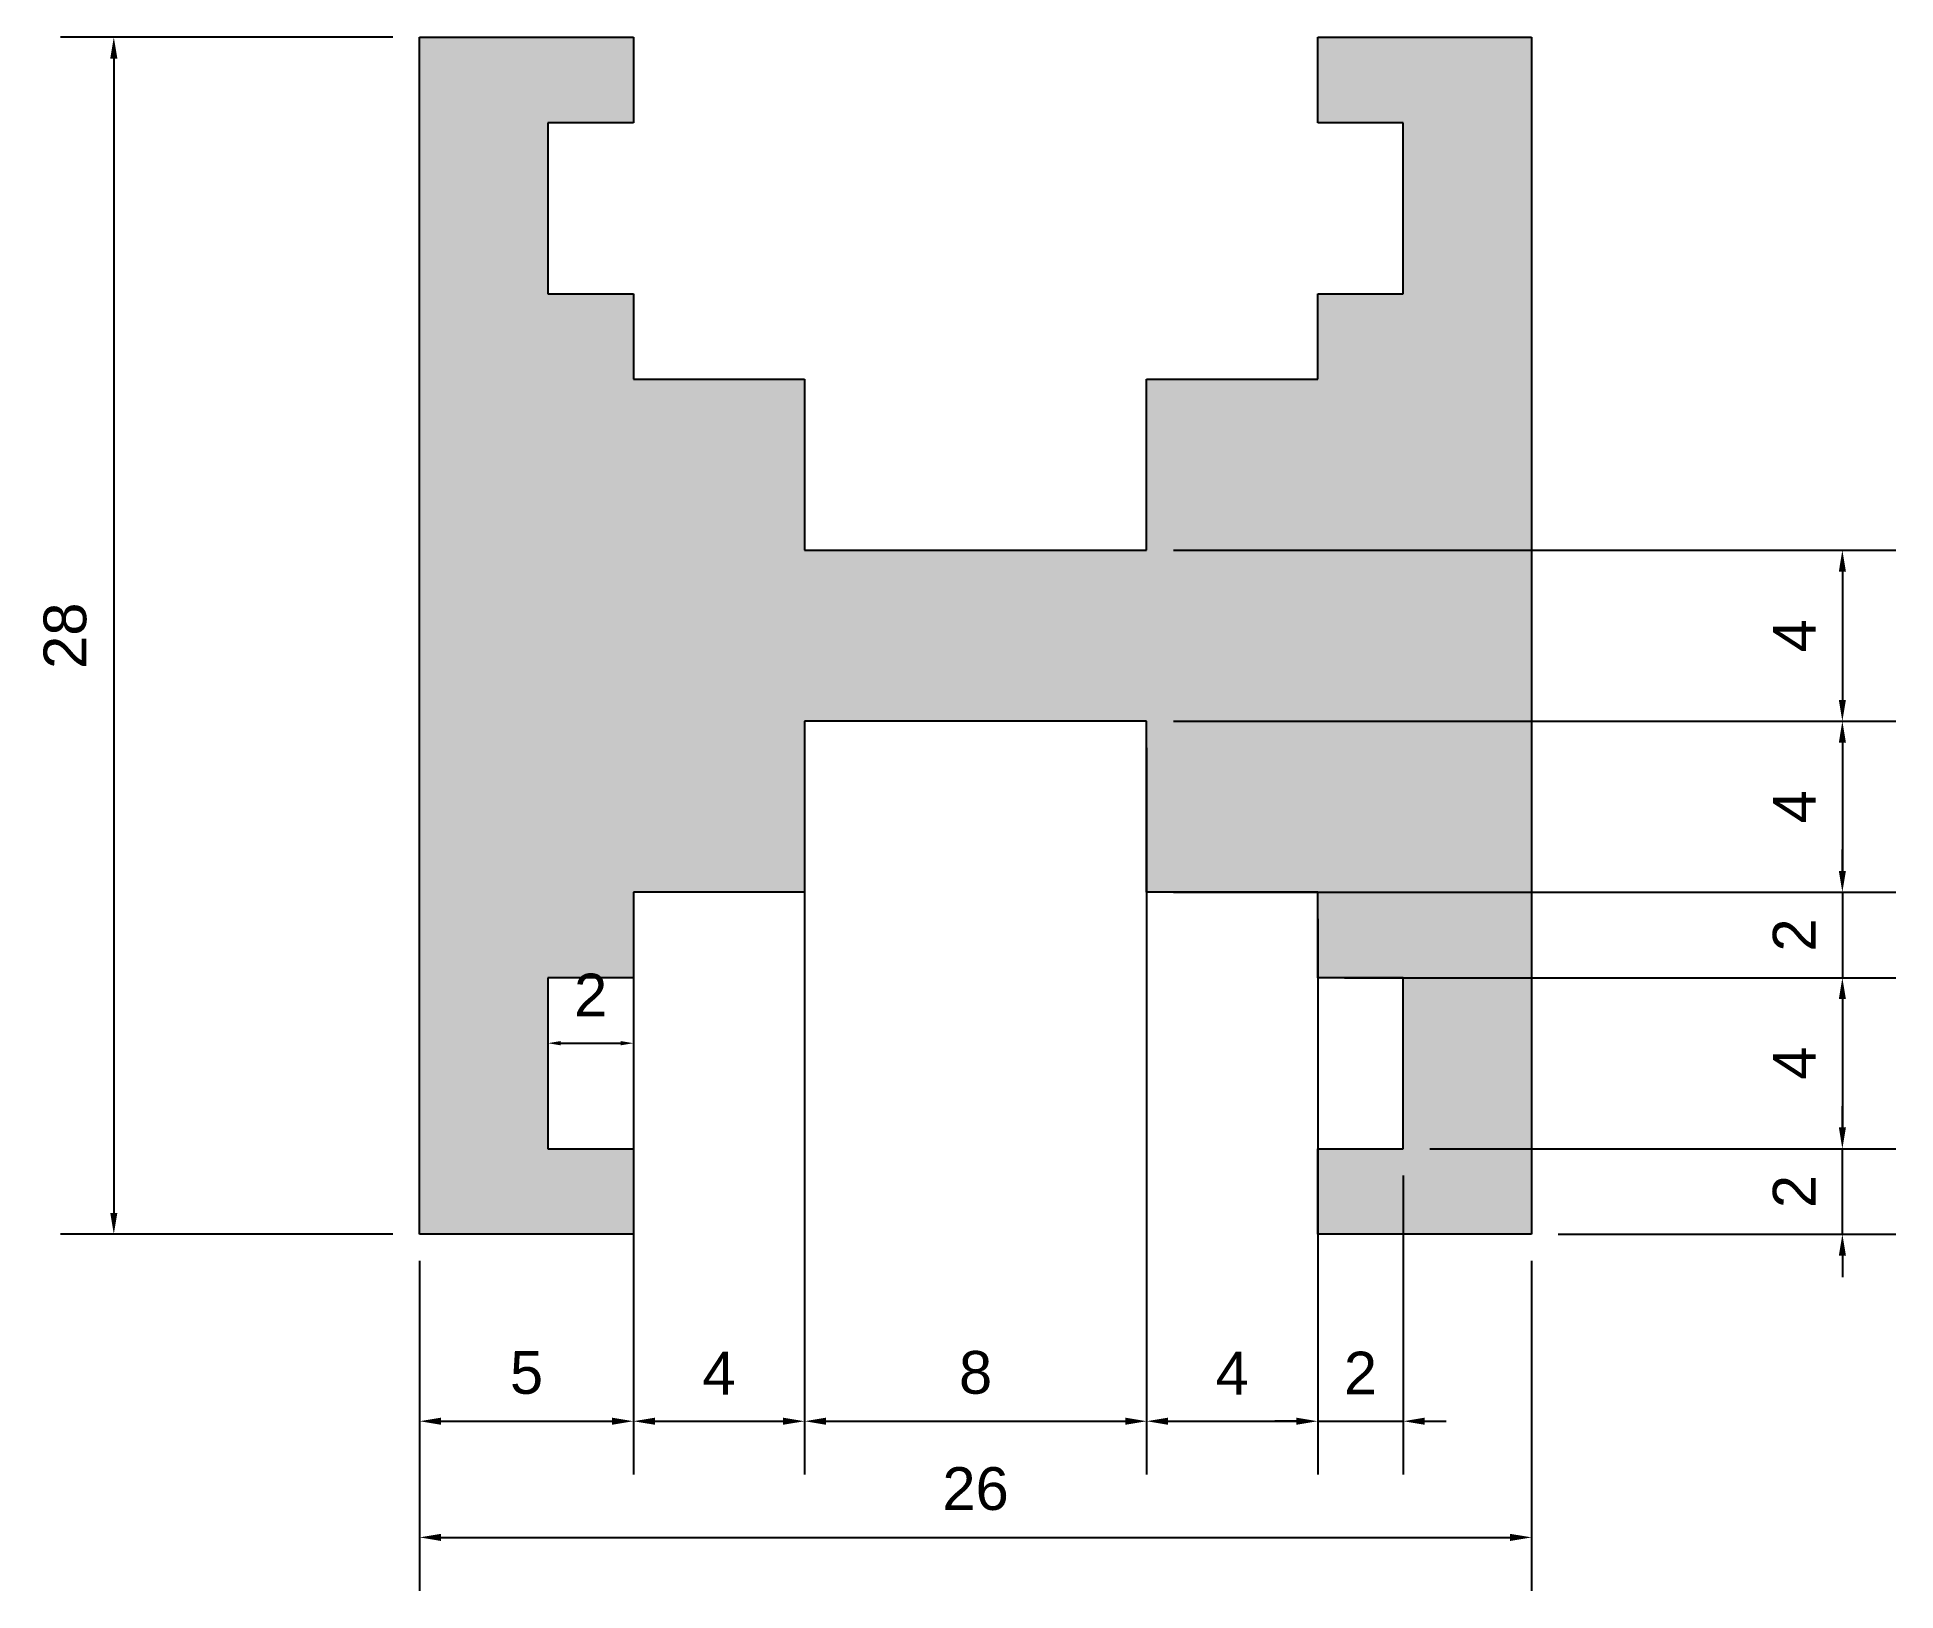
# Model space of a CAD drawing. Header units: millimetres. Extents: x 22 to 65.5, y -2.4 to 34.
import ezdxf

# ---------------------------------------------------------------- set-up
doc = ezdxf.new("R2010")
doc.units = ezdxf.units.MM
doc.styles.get("Standard").update_dxf_attribs({"font": 'arial.ttf'})
doc.dimstyles.new('ISO-25', dxfattribs={"dimtxt": 2.5, "dimasz": 2.5, "dimexe": 1.25, "dimexo": 0.625, "dimtad": 1, "dimtxsty": 'Standard', "dimcen": 2.5, "dimadec": 0, "dimazin": 0, "dimtfac": 1, "dimtmove": 0, "dimatfit": 3, "dimfxl": 1, "dimarcsym": 0})

# ---------------------------------------------------------------- blocks, each defined once
blk = doc.blocks.new('*D2')
at = {"color": 0, "lineweight": -2, "transparency": 16777216}
for p, q in [((30.942, 5.343), (30.942, -2.372)), ((56.942, 5.343), (56.942, -2.372)), ((31.442, -1.122), (56.442, -1.122))]:
    blk.add_line(p, q, dxfattribs=at)
at = {"color": 0, "transparency": 16777216}
for points in [[(31.442, -1.039), (31.442, -1.206), (30.942, -1.122)], [(56.442, -1.039), (56.442, -1.206), (56.942, -1.122)]]:
    blk.add_solid(points, dxfattribs=at)
at = {"layer": 'Defpoints', "color": 0, "transparency": 16777216}
for p in [(30.942, 5.968), (56.942, 5.968), (56.942, -1.122)]:
    blk.add_point(p, dxfattribs=at)
at = {"color": 0, "transparency": 16777216, "insert": (43.942, 0.013), "char_height": 1, "attachment_point": 5}
blk.add_mtext('26', dxfattribs=at)
blk = doc.blocks.new('*D3')
at = {"color": 0, "lineweight": -2, "transparency": 16777216}
for p, q in [((30.317, 33.968), (22.541, 33.968)), ((23.791, 33.468), (23.791, 6.468)), ((30.317, 5.968), (22.541, 5.968))]:
    blk.add_line(p, q, dxfattribs=at)
at = {"color": 0, "transparency": 16777216}
for points in [[(23.708, 33.468), (23.874, 33.468), (23.791, 33.968)], [(23.708, 6.468), (23.874, 6.468), (23.791, 5.968)]]:
    blk.add_solid(points, dxfattribs=at)
at = {"layer": 'Defpoints', "color": 0, "transparency": 16777216}
for p in [(30.942, 33.968), (23.791, 5.968), (30.942, 5.968)]:
    blk.add_point(p, dxfattribs=at)
at = {"color": 0, "transparency": 16777216, "insert": (22.655, 19.968), "char_height": 1, "attachment_point": 5, "rotation": 90}
blk.add_mtext('28', dxfattribs=at)
blk = doc.blocks.new('*D4')
at = {"color": 0, "lineweight": -2, "transparency": 16777216}
for p, q in [((48.567, 21.968), (65.46, 21.968)), ((64.21, 21.468), (64.21, 18.468)), ((48.567, 17.968), (65.46, 17.968))]:
    blk.add_line(p, q, dxfattribs=at)
at = {"color": 0, "transparency": 16777216}
for points in [[(64.127, 21.468), (64.293, 21.468), (64.21, 21.968)], [(64.127, 18.468), (64.293, 18.468), (64.21, 17.968)]]:
    blk.add_solid(points, dxfattribs=at)
at = {"layer": 'Defpoints', "color": 0, "transparency": 16777216}
for p in [(47.942, 21.968), (47.942, 17.968), (64.21, 17.968)]:
    blk.add_point(p, dxfattribs=at)
at = {"color": 0, "transparency": 16777216, "insert": (63.085, 19.968), "char_height": 1, "attachment_point": 5, "rotation": 90}
blk.add_mtext('4', dxfattribs=at)
blk = doc.blocks.new('*D5')
at = {"color": 0, "lineweight": -2, "transparency": 16777216}
for p, q in [((48.567, 17.968), (65.46, 17.968)), ((64.21, 17.468), (64.21, 14.468)), ((48.567, 13.968), (65.46, 13.968))]:
    blk.add_line(p, q, dxfattribs=at)
at = {"color": 0, "transparency": 16777216}
for points in [[(64.127, 17.468), (64.293, 17.468), (64.21, 17.968)], [(64.127, 14.468), (64.293, 14.468), (64.21, 13.968)]]:
    blk.add_solid(points, dxfattribs=at)
at = {"layer": 'Defpoints', "color": 0, "transparency": 16777216}
for p in [(47.942, 17.968), (47.942, 13.968), (64.21, 13.968)]:
    blk.add_point(p, dxfattribs=at)
at = {"color": 0, "transparency": 16777216, "insert": (63.085, 15.968), "char_height": 1, "attachment_point": 5, "rotation": 90}
blk.add_mtext('4', dxfattribs=at)
blk = doc.blocks.new('*D6')
at = {"color": 0, "lineweight": -2, "transparency": 16777216}
for p, q in [((64.21, 14.468), (64.21, 14.968)), ((52.567, 13.968), (65.46, 13.968)), ((64.21, 13.968), (64.21, 11.968)), ((52.567, 11.968), (65.46, 11.968)), ((64.21, 11.468), (64.21, 10.968))]:
    blk.add_line(p, q, dxfattribs=at)
at = {"color": 0, "transparency": 16777216}
for points in [[(64.127, 14.468), (64.293, 14.468), (64.21, 13.968)], [(64.127, 11.468), (64.293, 11.468), (64.21, 11.968)]]:
    blk.add_solid(points, dxfattribs=at)
at = {"layer": 'Defpoints', "color": 0, "transparency": 16777216}
for p in [(51.942, 13.968), (51.942, 11.968), (64.21, 11.968)]:
    blk.add_point(p, dxfattribs=at)
at = {"color": 0, "transparency": 16777216, "insert": (63.083, 12.968), "char_height": 1, "attachment_point": 5, "rotation": 90}
blk.add_mtext('2', dxfattribs=at)
blk = doc.blocks.new('*D7')
at = {"color": 0, "lineweight": -2, "transparency": 16777216}
for p, q in [((54.567, 11.968), (65.46, 11.968)), ((64.21, 11.468), (64.21, 8.468)), ((54.567, 7.968), (65.46, 7.968))]:
    blk.add_line(p, q, dxfattribs=at)
at = {"color": 0, "transparency": 16777216}
for points in [[(64.127, 11.468), (64.293, 11.468), (64.21, 11.968)], [(64.127, 8.468), (64.293, 8.468), (64.21, 7.968)]]:
    blk.add_solid(points, dxfattribs=at)
at = {"layer": 'Defpoints', "color": 0, "transparency": 16777216}
for p in [(53.942, 11.968), (53.942, 7.968), (64.21, 7.968)]:
    blk.add_point(p, dxfattribs=at)
at = {"color": 0, "transparency": 16777216, "insert": (63.085, 9.968), "char_height": 1, "attachment_point": 5, "rotation": 90}
blk.add_mtext('4', dxfattribs=at)
blk = doc.blocks.new('*D8')
at = {"color": 0, "lineweight": -2, "transparency": 16777216}
for p, q in [((64.21, 8.468), (64.21, 8.968)), ((57.567, 7.968), (65.46, 7.968)), ((64.21, 5.968), (64.21, 7.968)), ((57.567, 5.968), (65.46, 5.968)), ((64.21, 5.468), (64.21, 4.968))]:
    blk.add_line(p, q, dxfattribs=at)
at = {"color": 0, "transparency": 16777216}
for points in [[(64.127, 8.468), (64.293, 8.468), (64.21, 7.968)], [(64.127, 5.468), (64.293, 5.468), (64.21, 5.968)]]:
    blk.add_solid(points, dxfattribs=at)
at = {"layer": 'Defpoints', "color": 0, "transparency": 16777216}
for p in [(56.942, 7.968), (64.21, 7.968), (56.942, 5.968)]:
    blk.add_point(p, dxfattribs=at)
at = {"color": 0, "transparency": 16777216, "insert": (63.083, 6.968), "char_height": 1, "attachment_point": 5, "rotation": 90}
blk.add_mtext('2', dxfattribs=at)
blk = doc.blocks.new('*D9')
at = {"color": 0, "lineweight": -2, "transparency": 16777216}
for p, q in [((33.942, 11.343), (33.942, 9.187)), ((35.942, 11.343), (35.942, 9.187)), ((34.242, 10.437), (35.642, 10.437))]:
    blk.add_line(p, q, dxfattribs=at)
at = {"color": 0, "transparency": 16777216}
for points in [[(34.242, 10.487), (34.242, 10.387), (33.942, 10.437)], [(35.642, 10.487), (35.642, 10.387), (35.942, 10.437)]]:
    blk.add_solid(points, dxfattribs=at)
at = {"layer": 'Defpoints', "color": 0, "transparency": 16777216}
for p in [(33.942, 11.968), (35.942, 11.968), (35.942, 10.437)]:
    blk.add_point(p, dxfattribs=at)
at = {"color": 0, "transparency": 16777216, "insert": (34.942, 11.564), "char_height": 1, "attachment_point": 5}
blk.add_mtext('2', dxfattribs=at)
blk = doc.blocks.new('*D10')
at = {"color": 0, "lineweight": -2, "transparency": 16777216}
for p, q in [((30.942, 5.343), (30.942, 0.345)), ((35.942, 5.343), (35.942, 0.345)), ((31.442, 1.595), (35.442, 1.595))]:
    blk.add_line(p, q, dxfattribs=at)
at = {"color": 0, "transparency": 16777216}
for points in [[(31.442, 1.678), (31.442, 1.512), (30.942, 1.595)], [(35.442, 1.678), (35.442, 1.512), (35.942, 1.595)]]:
    blk.add_solid(points, dxfattribs=at)
at = {"layer": 'Defpoints', "color": 0, "transparency": 16777216}
for p in [(30.942, 5.968), (35.942, 5.968), (35.942, 1.595)]:
    blk.add_point(p, dxfattribs=at)
at = {"color": 0, "transparency": 16777216, "insert": (33.442, 2.729), "char_height": 1, "attachment_point": 5}
blk.add_mtext('5', dxfattribs=at)
blk = doc.blocks.new('*D11')
at = {"color": 0, "lineweight": -2, "transparency": 16777216}
for p, q in [((35.942, 13.343), (35.942, 0.345)), ((39.942, 13.343), (39.942, 0.345)), ((36.442, 1.595), (39.442, 1.595))]:
    blk.add_line(p, q, dxfattribs=at)
at = {"color": 0, "transparency": 16777216}
for points in [[(36.442, 1.678), (36.442, 1.512), (35.942, 1.595)], [(39.442, 1.678), (39.442, 1.512), (39.942, 1.595)]]:
    blk.add_solid(points, dxfattribs=at)
at = {"layer": 'Defpoints', "color": 0, "transparency": 16777216}
for p in [(35.942, 13.968), (39.942, 13.968), (39.942, 1.595)]:
    blk.add_point(p, dxfattribs=at)
at = {"color": 0, "transparency": 16777216, "insert": (37.942, 2.72), "char_height": 1, "attachment_point": 5}
blk.add_mtext('4', dxfattribs=at)
blk = doc.blocks.new('*D12')
at = {"color": 0, "lineweight": -2, "transparency": 16777216}
for p, q in [((39.942, 17.343), (39.942, 0.345)), ((47.942, 17.343), (47.942, 0.345)), ((40.442, 1.595), (47.442, 1.595))]:
    blk.add_line(p, q, dxfattribs=at)
at = {"color": 0, "transparency": 16777216}
for points in [[(40.442, 1.678), (40.442, 1.512), (39.942, 1.595)], [(47.442, 1.678), (47.442, 1.512), (47.942, 1.595)]]:
    blk.add_solid(points, dxfattribs=at)
at = {"layer": 'Defpoints', "color": 0, "transparency": 16777216}
for p in [(39.942, 17.968), (47.942, 17.968), (47.942, 1.595)]:
    blk.add_point(p, dxfattribs=at)
at = {"color": 0, "transparency": 16777216, "insert": (43.942, 2.731), "char_height": 1, "attachment_point": 5}
blk.add_mtext('8', dxfattribs=at)
blk = doc.blocks.new('*D13')
at = {"color": 0, "lineweight": -2, "transparency": 16777216}
for p, q in [((47.942, 13.343), (47.942, 0.345)), ((51.942, 13.343), (51.942, 0.345)), ((48.442, 1.595), (51.442, 1.595))]:
    blk.add_line(p, q, dxfattribs=at)
at = {"color": 0, "transparency": 16777216}
for points in [[(48.442, 1.678), (48.442, 1.512), (47.942, 1.595)], [(51.442, 1.678), (51.442, 1.512), (51.942, 1.595)]]:
    blk.add_solid(points, dxfattribs=at)
at = {"layer": 'Defpoints', "color": 0, "transparency": 16777216}
for p in [(47.942, 13.968), (51.942, 13.968), (51.942, 1.595)]:
    blk.add_point(p, dxfattribs=at)
at = {"color": 0, "transparency": 16777216, "insert": (49.942, 2.72), "char_height": 1, "attachment_point": 5}
blk.add_mtext('4', dxfattribs=at)
blk = doc.blocks.new('*D14')
at = {"color": 0, "lineweight": -2, "transparency": 16777216}
for p, q in [((51.942, 7.343), (51.942, 0.345)), ((53.942, 7.343), (53.942, 0.345)), ((51.442, 1.595), (50.942, 1.595)), ((51.942, 1.595), (53.942, 1.595)), ((54.442, 1.595), (54.942, 1.595))]:
    blk.add_line(p, q, dxfattribs=at)
at = {"color": 0, "transparency": 16777216}
for points in [[(51.442, 1.678), (51.442, 1.512), (51.942, 1.595)], [(54.442, 1.678), (54.442, 1.512), (53.942, 1.595)]]:
    blk.add_solid(points, dxfattribs=at)
at = {"layer": 'Defpoints', "color": 0, "transparency": 16777216}
for p in [(51.942, 7.968), (53.942, 7.968), (53.942, 1.595)]:
    blk.add_point(p, dxfattribs=at)
at = {"color": 0, "transparency": 16777216, "insert": (52.942, 2.722), "char_height": 1, "attachment_point": 5}
blk.add_mtext('2', dxfattribs=at)

msp = doc.modelspace()

# ---------------------------------------------------------------- hatches: boundary and pattern name
h = msp.add_hatch(color=256)
h.set_gradient(color1=(0, 255, 0), color2=(0, 255, 255), tint=1, name='CYLINDER')
h.paths.add_polyline_path([(39.942, 17.968), (47.942, 17.968), (47.942, 13.968), (51.942, 13.968), (51.942, 11.968), (53.942, 11.968), (53.942, 7.968), (51.942, 7.968), (51.942, 5.968), (56.942, 5.968), (56.942, 33.968), (51.942, 33.968), (51.942, 31.968), (53.942, 31.968), (53.942, 27.968), (51.942, 27.968), (51.942, 25.968), (47.942, 25.968), (47.942, 21.968), (39.942, 21.968), (39.942, 25.968), (35.942, 25.968), (35.942, 27.968), (33.942, 27.968), (33.942, 31.968), (35.942, 31.968), (35.942, 33.968), (30.942, 33.968), (30.942, 5.968), (35.942, 5.968), (35.942, 7.968), (33.942, 7.968), (33.942, 11.968), (35.942, 11.968), (35.942, 13.968), (39.942, 13.968)])

# ---------------------------------------------------------------- linework, layer by layer
for p, q in [((30.942, 5.968), (30.942, 33.968)), ((30.942, 33.968), (35.942, 33.968)), ((35.942, 33.968), (35.942, 31.968)), ((51.942, 31.968), (51.942, 33.968)), ((51.942, 33.968), (56.942, 33.968)), ((56.942, 33.968), (56.942, 5.968)), ((35.942, 31.968), (33.942, 31.968)), ((33.942, 31.968), (33.942, 27.968)), ((53.942, 31.968), (51.942, 31.968)), ((53.942, 27.968), (53.942, 31.968)), ((33.942, 27.968), (35.942, 27.968)), ((35.942, 27.968), (35.942, 25.968)), ((51.942, 25.968), (51.942, 27.968)), ((51.942, 27.968), (53.942, 27.968)), ((35.942, 25.968), (39.942, 25.968)), ((39.942, 25.968), (39.942, 21.968)), ((47.942, 21.968), (47.942, 25.968)), ((47.942, 25.968), (51.942, 25.968)), ((39.942, 21.968), (47.942, 21.968)), ((47.942, 17.968), (39.942, 17.968)), ((39.942, 17.968), (39.942, 13.968)), ((47.942, 13.968), (47.942, 17.968)), ((39.942, 13.968), (35.942, 13.968)), ((35.942, 13.968), (35.942, 11.968)), ((51.942, 13.968), (47.942, 13.968)), ((51.942, 11.968), (51.942, 13.968)), ((35.942, 11.968), (33.942, 11.968)), ((33.942, 11.968), (33.942, 7.968)), ((53.942, 11.968), (51.942, 11.968)), ((53.942, 7.968), (53.942, 11.968)), ((33.942, 7.968), (35.942, 7.968)), ((35.942, 7.968), (35.942, 5.968)), ((51.942, 5.968), (51.942, 7.968)), ((51.942, 7.968), (53.942, 7.968)), ((35.942, 5.968), (30.942, 5.968)), ((56.942, 5.968), (51.942, 5.968))]:
    msp.add_line(p, q)

# ---------------------------------------------------------------- dimensions: what is measured, and where the dimension line sits
for base, p1, p2, picture, middle in [((23.791, 5.968), (30.942, 33.968), (30.942, 5.968), '*D3', (22.655, 19.968)), ((64.21, 17.968), (47.942, 21.968), (47.942, 17.968), '*D4', (63.085, 19.968)), ((64.21, 13.968), (47.942, 17.968), (47.942, 13.968), '*D5', (63.085, 15.968)), ((64.21, 11.968), (51.942, 13.968), (51.942, 11.968), '*D6', (63.083, 12.968)), ((64.21, 7.968), (53.942, 11.968), (53.942, 7.968), '*D7', (63.085, 9.968)), ((64.21, 7.968), (56.942, 5.968), (56.942, 7.968), '*D8', (63.083, 6.968))]:
    dim = msp.add_linear_dim(base=base, p1=p1, p2=p2, angle=90, dimstyle='ISO-25', override={"dimtxt": 1, "dimasz": 0.5})
    dim.commit()
    dim.dimension.update_dxf_attribs({"geometry": picture, "text_midpoint": middle})
for base, p1, p2, override, picture, middle in [((47.942, 1.595), (39.942, 17.968), (47.942, 17.968), {"dimtxt": 1, "dimasz": 0.5}, '*D12', (43.942, 2.731)), ((39.942, 1.595), (35.942, 13.968), (39.942, 13.968), {"dimtxt": 1, "dimasz": 0.5}, '*D11', (37.942, 2.72)), ((51.942, 1.595), (47.942, 13.968), (51.942, 13.968), {"dimtxt": 1, "dimasz": 0.5}, '*D13', (49.942, 2.72)), ((35.942, 10.437), (33.942, 11.968), (35.942, 11.968), {"dimtxt": 1, "dimasz": 0.3}, '*D9', (34.942, 11.564)), ((53.942, 1.595), (51.942, 7.968), (53.942, 7.968), {"dimtxt": 1, "dimasz": 0.5}, '*D14', (52.942, 2.722)), ((56.942, -1.122), (30.942, 5.968), (56.942, 5.968), {"dimtxt": 1, "dimasz": 0.5}, '*D2', (43.942, 0.013)), ((35.942, 1.595), (30.942, 5.968), (35.942, 5.968), {"dimtxt": 1, "dimasz": 0.5}, '*D10', (33.442, 2.729))]:
    dim = msp.add_linear_dim(base=base, p1=p1, p2=p2, dimstyle='ISO-25', override=override)
    dim.commit()
    dim.dimension.update_dxf_attribs({"geometry": picture, "text_midpoint": middle})

doc.saveas('drawing.dxf')
